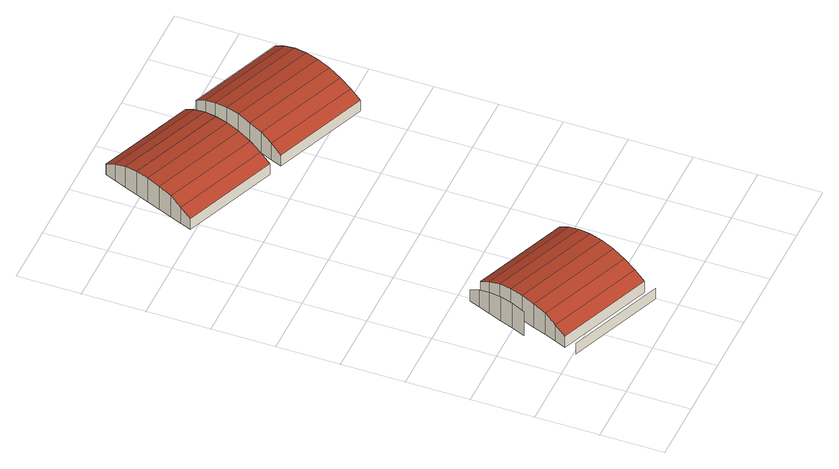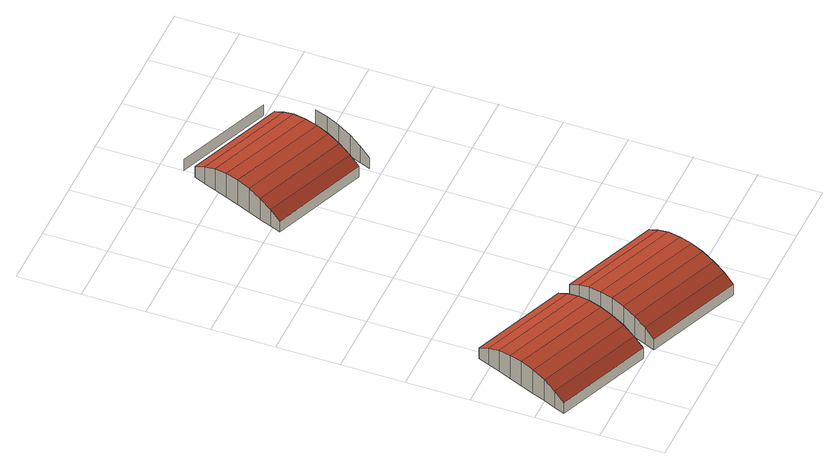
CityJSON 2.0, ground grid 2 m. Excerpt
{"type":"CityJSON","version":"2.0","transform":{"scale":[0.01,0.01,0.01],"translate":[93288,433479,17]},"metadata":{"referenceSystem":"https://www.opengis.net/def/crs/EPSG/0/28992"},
"CityObjects":{
"building1":{"type":"Building","attributes":{"measuredHeight":21.81},"children":["building1-1","building1-2","building1-3"],"geometry":[{"type":"MultiSurface","lod":"2","boundaries":[[[0,1,2,3]],[[1,4,5,2]],[[6,7,8,9]],[[4,10,11,5]],[[9,12,13,6]],[[10,14,15,11]],[[16,17,18,19]],[[12,20,21,13]],[[22,15,14,23]],[[24,0,3,25]],[[20,26,27,21]],[[0,24,28,1]],[[29,22,23,30]],[[26,31,32,27]],[[1,28,33,4]],[[34,29,30,35]],[[4,33,36,10]],[[37,34,35,38]],[[10,36,39,14]],[[14,39,40,23]],[[28,24,25,41]],[[23,40,42,30]],[[33,28,41,43]],[[30,42,44,35]],[[36,33,43,45]],[[35,44,46,38]],[[47,37,38,46]],[[39,36,45,48]],[[48,49,40,39]],[[49,50,42,40]],[[51,52,53,54]],[[50,55,44,42]],[[52,56,57,53]],[[55,47,46,44]],[[56,58,59,57]],[[60,51,54,61]],[[51,60,62,52]],[[52,62,63,56]],[[56,63,64,58]],[[58,64,65,66]],[[62,60,61,67]],[[63,62,67,68]],[[69,70,71,72]],[[64,63,68,73]],[[70,74,75,71]],[[65,64,73,76]],[[74,77,78,75]],[[76,79,80,65]],[[77,81,82,78]],[[79,83,84,80]],[[85,82,81,86]],[[87,69,72,88]],[[69,87,89,70]],[[90,85,86,91]],[[70,89,92,74]],[[74,92,93,77]],[[77,93,94,81]],[[81,94,95,86]],[[89,87,88,96]],[[86,95,97,91]],[[92,89,96,98]],[[91,97,99,100]],[[93,92,98,101]],[[100,99,102,103]]],"semantics":{"surfaces":[{"type":"WallSurface"},{"type":"RoofSurface"}],"values":[0,0,0,0,0,0,0,0,0,0,0,1,0,0,1,0,1,0,1,1,0,1,0,1,0,1,0,0,0,0,0,0,0,0,0,0,1,1,1,1,0,0,0,0,0,0,0,0,0,0,0,0,1,0,1,1,1,1,0,1,0,1,0,1]}}]},
"building1-1":{"type":"BuildingInstallation","parents":["building1"],"geometry":[{"type":"MultiSurface","lod":"2","boundaries":[[[55,47,46,44]],[[47,37,38,46]],[[34,29,30,35]],[[50,55,44,42]],[[29,22,23,30]],[[49,50,42,40]],[[22,15,14,23]],[[24,0,3,25]],[[48,49,40,39]],[[10,14,15,11]],[[1,4,5,2]],[[4,10,11,5]],[[33,28,41,43]],[[39,36,45,48]],[[37,34,35,38]],[[36,33,43,45]],[[28,24,25,41]],[[0,1,2,3]],[[35,44,46,38]],[[30,42,44,35]],[[23,40,42,30]],[[10,36,39,14]],[[4,33,36,10]],[[1,28,33,4]],[[0,24,28,1]],[[14,39,40,23]]],"semantics":{"surfaces":[{"type":"WallSurface"},{"type":"RoofSurface"}],"values":[0,0,0,0,0,0,0,0,0,0,0,0,0,0,0,0,0,0,1,1,1,1,1,1,1,1]}}]},
"building1-2":{"type":"BuildingInstallation","parents":["building1"],"geometry":[{"type":"MultiSurface","lod":"2","boundaries":[[[51,52,53,54]],[[104,105,106,107]],[[108,109,110,111]],[[76,79,80,65]],[[105,112,113,106]],[[112,108,111,113]],[[83,114,115,84]],[[58,66,116,59]],[[56,58,59,57]],[[64,63,68,73]],[[60,51,54,61]],[[52,56,57,53]],[[79,83,84,80]],[[114,104,107,115]],[[65,64,73,76]],[[109,116,66,110]],[[63,62,67,68]],[[62,60,61,67]],[[111,84,115,113]],[[58,64,65,66]],[[56,63,64,58]],[[51,60,62,52]],[[110,80,84,111]],[[66,65,80,110]],[[52,62,63,56]],[[113,115,107,106]]],"semantics":{"surfaces":[{"type":"WallSurface"},{"type":"RoofSurface"}],"values":[0,0,0,0,0,0,0,0,0,0,0,0,0,0,0,0,0,0,1,1,1,1,1,1,1,1]}}]},
"building1-3":{"type":"BuildingInstallation","parents":["building1"],"geometry":[{"type":"MultiSurface","lod":"2","boundaries":[[[117,118,103,102]],[[118,119,100,103]],[[90,85,86,91]],[[120,121,99,97]],[[119,90,91,100]],[[121,117,102,99]],[[122,120,97,95]],[[85,82,81,86]],[[123,122,95,94]],[[94,93,101,123]],[[77,81,82,78]],[[74,77,78,75]],[[93,92,98,101]],[[70,74,75,71]],[[92,89,96,98]],[[69,70,71,72]],[[87,69,72,88]],[[89,87,88,96]],[[86,95,97,91]],[[81,94,95,86]],[[77,93,94,81]],[[70,89,92,74]],[[74,92,93,77]],[[91,97,99,100]],[[69,87,89,70]],[[100,99,102,103]]],"semantics":{"surfaces":[{"type":"WallSurface"},{"type":"RoofSurface"}],"values":[0,0,0,0,0,0,0,0,0,0,0,0,0,0,0,0,0,0,1,1,1,1,1,1,1,1]}}]}
},
"vertices":[
[111,234,127],[125,269,149],[125,269,86],[111,234,86],[140,307,166],[140,307,86],[130,404,181],[113,361,177],[113,361,86],[130,404,86],[157,348,176],[157,348,86],[147,446,86],[147,446,177],[174,391,180],[174,391,86],[399,72,86],[96,194,86],[96,194,127],[399,72,127],[163,488,86],[163,488,167],[191,433,86],[191,433,176],[414,112,127],[414,112,86],[179,526,86],[179,526,150],[428,147,149],[208,475,86],[208,475,166],[193,560,86],[193,560,128],[443,185,166],[224,513,86],[224,513,149],[460,226,176],[237,547,86],[237,547,127],[477,269,180],[494,311,176],[428,147,86],[511,353,166],[443,185,86],[526,391,149],[460,226,86],[540,425,127],[540,425,86],[477,269,86],[494,311,86],[511,353,86],[174,1415,126],[188,1450,148],[188,1450,86],[174,1415,86],[526,391,86],[203,1488,165],[203,1488,86],[220,1529,175],[220,1529,86],[477,1293,126],[477,1293,86],[491,1328,148],[506,1366,165],[523,1407,175],[540,1450,179],[237,1572,179],[491,1328,86],[506,1366,86],[523,1278,126],[537,1313,148],[537,1313,86],[523,1278,86],[523,1407,86],[553,1351,165],[553,1351,86],[540,1450,86],[569,1392,175],[569,1392,86],[557,1492,86],[557,1492,175],[587,1435,179],[587,1435,86],[574,1534,86],[574,1534,165],[604,1477,86],[604,1477,175],[826,1156,126],[826,1156,86],[840,1191,148],[620,1519,86],[620,1519,165],[855,1229,165],[872,1270,175],[889,1313,179],[906,1355,175],[840,1191,86],[923,1397,165],[855,1229,86],[938,1435,148],[636,1557,148],[872,1270,86],[952,1469,126],[649,1591,126],
[603,1606,86],[300,1728,86],[300,1728,126],[603,1606,126],[271,1656,86],[254,1614,86],[254,1614,175],[271,1656,165],[286,1694,86],[286,1694,148],[589,1572,86],[589,1572,148],[237,1572,86],
[952,1469,86],[649,1591,86],[636,1557,86],[923,1397,86],[938,1435,86],[906,1355,86],[889,1313,86]
]}
